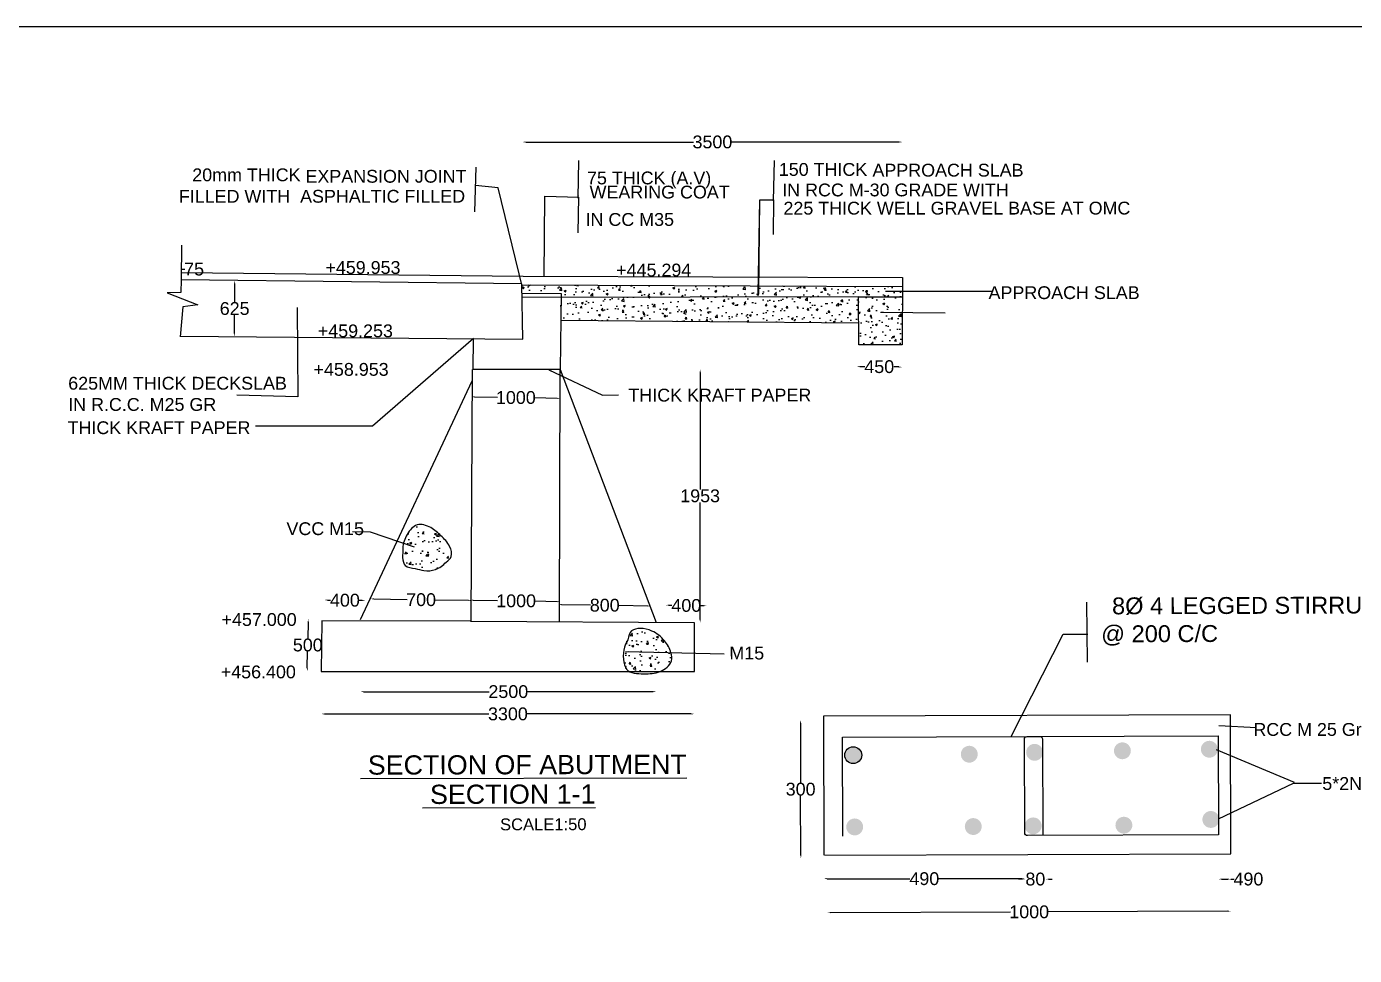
# Model space of a CAD drawing. Header units: inches. Extents: x 297824 to 324792, y -174349 to -157519.
# Drawn here: x 305214 to 315584, y -164774 to -157519 of the extents above; entities that cross this region are included whole.
import ezdxf

# ---------------------------------------------------------------- set-up
doc = ezdxf.new("R2010")
doc.units = ezdxf.units.IN
doc.header["$MEASUREMENT"] = 0
doc.layers.add('DRAWING', color=7, linetype='Continuous')
doc.layers.add('TEXT', color=7, linetype='Continuous')
doc.styles.get("Standard").update_dxf_attribs({"font": 'arial.ttf'})
doc.dimstyles.new('ST100', dxfattribs={"dimtxt": 100, "dimasz": 25, "dimexe": 0, "dimexo": 300, "dimgap": 0.09, "dimtad": 0, "dimtih": 1, "dimtoh": 1, "dimdec": 0, "dimzin": 0, "dimdsep": 46, "dimtxsty": 'Standard', "dimcen": 0, "dimse1": 1, "dimse2": 1, "dimadec": 0, "dimazin": 0, "dimtfac": 1, "dimtdec": 0, "dimtofl": 0, "dimtmove": 0, "dimatfit": 3, "dimfxl": 2000, "dimtolj": 1, "dimtzin": 0, "dimarcsym": 0})

# ---------------------------------------------------------------- blocks, each defined once
blk = doc.blocks.new('*D52')
at = {"layer": 'Defpoints', "color": 0, "ltscale": 0.4, "transparency": 16777216}
for p in [(307539, -162005), (307861, -162003), (307861, -162011)]:
    blk.add_point(p, dxfattribs=at)
at = {"layer": 'DRAWING', "color": 0, "lineweight": -2, "ltscale": 0.4, "transparency": 16777216}
for p, q in [((307564, -161998), (307588, -161998)), ((307836, -162003), (307812, -162002))]:
    blk.add_line(p, q, dxfattribs=at)
at = {"layer": 'DRAWING', "color": 0, "ltscale": 0.4, "transparency": 16777216}
for points in [[(307564, -161994), (307564, -162002), (307539, -161998)], [(307836, -161999), (307836, -162007), (307861, -162003)]]:
    blk.add_solid(points, dxfattribs=at)
at = {"layer": 'DRAWING', "color": 0, "ltscale": 0.4, "transparency": 16777216, "insert": (307700, -162000), "char_height": 100, "attachment_point": 5}
blk.add_mtext('\\A1;400', dxfattribs=at)
blk = doc.blocks.new('*D53')
at = {"layer": 'Defpoints', "color": 0, "ltscale": 0.4, "transparency": 16777216}
for p in [(310205, -162045), (310526, -162043), (310526, -162051)]:
    blk.add_point(p, dxfattribs=at)
at = {"layer": 'DRAWING', "color": 0, "lineweight": -2, "ltscale": 0.4, "transparency": 16777216}
for p, q in [((310230, -162038), (310253, -162038)), ((310501, -162043), (310478, -162043))]:
    blk.add_line(p, q, dxfattribs=at)
at = {"layer": 'DRAWING', "color": 0, "ltscale": 0.4, "transparency": 16777216}
for points in [[(310230, -162034), (310230, -162042), (310205, -162038)], [(310501, -162039), (310501, -162047), (310526, -162043)]]:
    blk.add_solid(points, dxfattribs=at)
at = {"layer": 'DRAWING', "color": 0, "ltscale": 0.4, "transparency": 16777216, "insert": (310366, -162041), "char_height": 100, "attachment_point": 5}
blk.add_mtext('\\A1;400', dxfattribs=at)
blk = doc.blocks.new('*D54')
at = {"layer": 'Defpoints', "color": 0, "ltscale": 0.4, "transparency": 16777216}
for p in [(307900, -162003), (308690, -162003), (308690, -162039)]:
    blk.add_point(p, dxfattribs=at)
at = {"layer": 'DRAWING', "color": 0, "lineweight": -2, "ltscale": 0.4, "transparency": 16777216}
for p, q in [((307925, -161989), (308185, -161994)), ((308665, -162003), (308405, -161998))]:
    blk.add_line(p, q, dxfattribs=at)
at = {"layer": 'DRAWING', "color": 0, "ltscale": 0.4, "transparency": 16777216}
for points in [[(307925, -161985), (307925, -161994), (307900, -161989)], [(308665, -161999), (308665, -162007), (308690, -162003)]]:
    blk.add_solid(points, dxfattribs=at)
at = {"layer": 'DRAWING', "color": 0, "ltscale": 0.4, "transparency": 16777216, "insert": (308295, -161996), "char_height": 100, "attachment_point": 5}
blk.add_mtext('\\A1;700', dxfattribs=at)
blk = doc.blocks.new('*D55')
at = {"layer": 'Defpoints', "color": 0, "ltscale": 0.4, "transparency": 16777216}
for p in [(308678, -161935), (309383, -161965), (309382, -162012)]:
    blk.add_point(p, dxfattribs=at)
at = {"layer": 'DRAWING', "color": 0, "lineweight": -2, "ltscale": 0.4, "transparency": 16777216}
for p, q in [((308701, -161999), (308892, -162003)), ((309357, -162011), (309181, -162008))]:
    blk.add_line(p, q, dxfattribs=at)
at = {"layer": 'DRAWING', "color": 0, "ltscale": 0.4, "transparency": 16777216}
for points in [[(308702, -161995), (308701, -162003), (308676, -161999)], [(309357, -162007), (309357, -162015), (309382, -162012)]]:
    blk.add_solid(points, dxfattribs=at)
at = {"layer": 'DRAWING', "color": 0, "ltscale": 0.4, "transparency": 16777216, "insert": (309037, -162005), "char_height": 100, "attachment_point": 5}
blk.add_mtext('\\A1;1000', dxfattribs=at)
blk = doc.blocks.new('*D56')
at = {"layer": 'Defpoints', "color": 0, "ltscale": 0.4, "transparency": 16777216}
for p in [(309368, -161997), (310090, -162045), (310091, -162013)]:
    blk.add_point(p, dxfattribs=at)
at = {"layer": 'DRAWING', "color": 0, "lineweight": -2, "ltscale": 0.4, "transparency": 16777216}
for p, q in [((309392, -162033), (309618, -162037)), ((310065, -162045), (309839, -162041))]:
    blk.add_line(p, q, dxfattribs=at)
at = {"layer": 'DRAWING', "color": 0, "ltscale": 0.4, "transparency": 16777216}
for points in [[(309392, -162029), (309392, -162037), (309367, -162032)], [(310066, -162041), (310065, -162049), (310090, -162045)]]:
    blk.add_solid(points, dxfattribs=at)
at = {"layer": 'DRAWING', "color": 0, "ltscale": 0.4, "transparency": 16777216, "insert": (309729, -162039), "char_height": 100, "attachment_point": 5}
blk.add_mtext('\\A1;800', dxfattribs=at)
blk = doc.blocks.new('*D57')
at = {"layer": 'Defpoints', "color": 0, "ltscale": 0.4, "transparency": 16777216}
for p in [(307413, -162146), (307413, -162146), (307417, -162554)]:
    blk.add_point(p, dxfattribs=at)
at = {"layer": 'DRAWING', "color": 0, "lineweight": -2, "ltscale": 0.4, "transparency": 16777216}
for p, q in [((307413, -162171), (307411, -162299)), ((307406, -162529), (307409, -162401))]:
    blk.add_line(p, q, dxfattribs=at)
at = {"layer": 'DRAWING', "color": 0, "ltscale": 0.4, "transparency": 16777216}
for points in [[(307409, -162171), (307417, -162171), (307413, -162146)], [(307402, -162529), (307411, -162529), (307406, -162554)]]:
    blk.add_solid(points, dxfattribs=at)
at = {"layer": 'DRAWING', "color": 0, "ltscale": 0.4, "transparency": 16777216, "insert": (307410, -162350), "char_height": 100, "attachment_point": 5}
blk.add_mtext('\\A1;500', dxfattribs=at)
blk = doc.blocks.new('*D58')
at = {"layer": 'Defpoints', "color": 0, "ltscale": 0.4, "transparency": 16777216}
for p in [(308690, -160311), (309384, -160308), (309382, -160423)]:
    blk.add_point(p, dxfattribs=at)
at = {"layer": 'DRAWING', "color": 0, "lineweight": -2, "ltscale": 0.4, "transparency": 16777216}
for p, q in [((308713, -160411), (308891, -160415)), ((309357, -160423), (309180, -160420))]:
    blk.add_line(p, q, dxfattribs=at)
at = {"layer": 'DRAWING', "color": 0, "ltscale": 0.4, "transparency": 16777216}
for points in [[(308713, -160407), (308713, -160416), (308688, -160411)], [(309357, -160419), (309357, -160427), (309382, -160423)]]:
    blk.add_solid(points, dxfattribs=at)
at = {"layer": 'DRAWING', "color": 0, "ltscale": 0.4, "transparency": 16777216, "insert": (309035, -160417), "char_height": 100, "attachment_point": 5}
blk.add_mtext('\\A1;1000', dxfattribs=at)
blk = doc.blocks.new('*D59')
at = {"layer": 'Defpoints', "color": 0, "ltscale": 0.4, "transparency": 16777216}
for p in [(311697, -160132), (312050, -160141), (312050, -160179)]:
    blk.add_point(p, dxfattribs=at)
at = {"layer": 'DRAWING', "color": 0, "lineweight": -2, "ltscale": 0.4, "transparency": 16777216}
for p, q in [((311722, -160173), (311761, -160174)), ((312025, -160178), (311986, -160178))]:
    blk.add_line(p, q, dxfattribs=at)
at = {"layer": 'DRAWING', "color": 0, "ltscale": 0.4, "transparency": 16777216}
for points in [[(311722, -160169), (311721, -160177), (311697, -160173)], [(312025, -160174), (312025, -160183), (312050, -160179)]]:
    blk.add_solid(points, dxfattribs=at)
at = {"layer": 'DRAWING', "color": 0, "ltscale": 0.4, "transparency": 16777216, "insert": (311873, -160176), "char_height": 100, "attachment_point": 5}
blk.add_mtext('\\A1;450', dxfattribs=at)
blk = doc.blocks.new('*D60')
at = {"layer": 'Defpoints', "color": 0, "ltscale": 0.4, "transparency": 16777216}
for p in [(306425, -159439), (306425, -159439), (306423, -159494)]:
    blk.add_point(p, dxfattribs=at)
at = {"layer": 'DRAWING', "color": 0, "lineweight": -2, "ltscale": 0.4, "transparency": 16777216}
for p, q in [((306425, -159439), (306425, -159414)), ((306425, -159414), (306450, -159414)), ((306425, -159469), (306425, -159464))]:
    blk.add_line(p, q, dxfattribs=at)
at = {"layer": 'DRAWING', "color": 0, "ltscale": 0.4, "transparency": 16777216}
for points in [[(306421, -159464), (306429, -159464), (306425, -159439)], [(306421, -159469), (306429, -159469), (306425, -159494)]]:
    blk.add_solid(points, dxfattribs=at)
at = {"layer": 'DRAWING', "color": 0, "ltscale": 0.4, "transparency": 16777216, "insert": (306522, -159414), "char_height": 100, "attachment_point": 5}
blk.add_mtext('\\A1;75', dxfattribs=at)
blk = doc.blocks.new('*D61')
at = {"layer": 'Defpoints', "color": 0, "ltscale": 0.4, "transparency": 16777216}
for p in [(306839, -159502), (306869, -159502), (306864, -159941)]:
    blk.add_point(p, dxfattribs=at)
at = {"layer": 'DRAWING', "color": 0, "lineweight": -2, "ltscale": 0.4, "transparency": 16777216}
for p, q in [((306839, -159527), (306839, -159670)), ((306839, -159916), (306839, -159773))]:
    blk.add_line(p, q, dxfattribs=at)
at = {"layer": 'DRAWING', "color": 0, "ltscale": 0.4, "transparency": 16777216}
for points in [[(306835, -159527), (306843, -159527), (306839, -159502)], [(306835, -159916), (306843, -159916), (306839, -159941)]]:
    blk.add_solid(points, dxfattribs=at)
at = {"layer": 'DRAWING', "color": 0, "ltscale": 0.4, "transparency": 16777216, "insert": (306839, -159722), "char_height": 100, "attachment_point": 5}
blk.add_mtext('\\A1;625', dxfattribs=at)
blk = doc.blocks.new('*D62')
at = {"layer": 'Defpoints', "color": 0, "ltscale": 0.4, "transparency": 16777216}
for p in [(309382, -160197), (310474, -160197), (310132, -162174)]:
    blk.add_point(p, dxfattribs=at)
at = {"layer": 'DRAWING', "color": 0, "lineweight": -2, "ltscale": 0.4, "transparency": 16777216}
for p, q in [((310474, -160222), (310474, -161134)), ((310474, -162149), (310474, -161236))]:
    blk.add_line(p, q, dxfattribs=at)
at = {"layer": 'DRAWING', "color": 0, "ltscale": 0.4, "transparency": 16777216}
for points in [[(310470, -160222), (310479, -160222), (310474, -160197)], [(310470, -162149), (310479, -162149), (310474, -162174)]]:
    blk.add_solid(points, dxfattribs=at)
at = {"layer": 'DRAWING', "color": 0, "ltscale": 0.4, "transparency": 16777216, "insert": (310474, -161185), "char_height": 100, "attachment_point": 5}
blk.add_mtext('\\A1;1953', dxfattribs=at)
blk = doc.blocks.new('*D63')
at = {"layer": 'Defpoints', "color": 0, "ltscale": 0.4, "transparency": 16777216}
for p in [(312054, -158421), (312054, -159480), (309087, -159557)]:
    blk.add_point(p, dxfattribs=at)
at = {"layer": 'DRAWING', "color": 0, "lineweight": -2, "ltscale": 0.4, "transparency": 16777216}
for p, q in [((309112, -158421), (310421, -158421)), ((312029, -158421), (310720, -158421))]:
    blk.add_line(p, q, dxfattribs=at)
at = {"layer": 'DRAWING', "color": 0, "ltscale": 0.4, "transparency": 16777216}
for points in [[(309112, -158417), (309112, -158425), (309087, -158421)], [(312029, -158417), (312029, -158425), (312054, -158421)]]:
    blk.add_solid(points, dxfattribs=at)
at = {"layer": 'DRAWING', "color": 0, "ltscale": 0.4, "transparency": 16777216, "insert": (310570, -158421), "char_height": 100, "attachment_point": 5}
blk.add_mtext('\\A1;3500', dxfattribs=at)
blk = doc.blocks.new('*D64')
at = {"layer": 'Defpoints', "color": 0, "ltscale": 0.4, "transparency": 16777216}
for p in [(311469, -164460), (314618, -164418), (314618, -164428)]:
    blk.add_point(p, dxfattribs=at)
at = {"layer": 'DRAWING', "color": 0, "lineweight": -2, "ltscale": 0.4, "transparency": 16777216}
for p, q in [((311494, -164439), (312899, -164434)), ((314593, -164428), (313188, -164433))]:
    blk.add_line(p, q, dxfattribs=at)
at = {"layer": 'DRAWING', "color": 0, "ltscale": 0.4, "transparency": 16777216}
for points in [[(311494, -164435), (311494, -164443), (311469, -164439)], [(314593, -164424), (314593, -164433), (314618, -164428)]]:
    blk.add_solid(points, dxfattribs=at)
at = {"layer": 'DRAWING', "color": 0, "ltscale": 0.4, "transparency": 16777216, "insert": (313044, -164434), "char_height": 100, "attachment_point": 5}
blk.add_mtext('\\A1;1000', dxfattribs=at)
blk = doc.blocks.new('*D65')
at = {"layer": 'Defpoints', "color": 0, "ltscale": 0.4, "transparency": 16777216}
for p in [(311257, -162936), (311273, -162936), (311297, -164017)]:
    blk.add_point(p, dxfattribs=at)
at = {"layer": 'DRAWING', "color": 0, "lineweight": -2, "ltscale": 0.4, "transparency": 16777216}
for p, q in [((311257, -162961), (311259, -163425)), ((311261, -163992), (311259, -163527))]:
    blk.add_line(p, q, dxfattribs=at)
at = {"layer": 'DRAWING', "color": 0, "ltscale": 0.4, "transparency": 16777216}
for points in [[(311262, -162961), (311253, -162961), (311257, -162936)], [(311265, -163992), (311257, -163992), (311261, -164017)]]:
    blk.add_solid(points, dxfattribs=at)
at = {"layer": 'DRAWING', "color": 0, "ltscale": 0.4, "transparency": 16777216, "insert": (311259, -163476), "char_height": 100, "attachment_point": 5}
blk.add_mtext('\\A1;300', dxfattribs=at)
blk = doc.blocks.new('*D66')
at = {"layer": 'Defpoints', "color": 0, "ltscale": 0.4, "transparency": 16777216}
for p in [(311441, -163990), (313010, -163985), (313010, -164175)]:
    blk.add_point(p, dxfattribs=at)
at = {"layer": 'DRAWING', "color": 0, "lineweight": -2, "ltscale": 0.4, "transparency": 16777216}
for p, q in [((311466, -164175), (312113, -164175)), ((312985, -164175), (312338, -164175))]:
    blk.add_line(p, q, dxfattribs=at)
at = {"layer": 'DRAWING', "color": 0, "ltscale": 0.4, "transparency": 16777216}
for points in [[(311466, -164170), (311466, -164179), (311441, -164175)], [(312985, -164170), (312985, -164179), (313010, -164175)]]:
    blk.add_solid(points, dxfattribs=at)
at = {"layer": 'DRAWING', "color": 0, "ltscale": 0.4, "transparency": 16777216, "insert": (312225, -164175), "char_height": 100, "attachment_point": 5}
blk.add_mtext('\\A1;490', dxfattribs=at)
blk = doc.blocks.new('*D67')
at = {"layer": 'Defpoints', "color": 0, "ltscale": 0.4, "transparency": 16777216}
for p in [(313010, -164175), (313173, -164171), (313173, -164178)]:
    blk.add_point(p, dxfattribs=at)
at = {"layer": 'DRAWING', "color": 0, "lineweight": -2, "ltscale": 0.4, "transparency": 16777216}
for p, q in [((312985, -164178), (312960, -164178)), ((313198, -164178), (313223, -164178))]:
    blk.add_line(p, q, dxfattribs=at)
at = {"layer": 'DRAWING', "color": 0, "ltscale": 0.4, "transparency": 16777216}
for points in [[(312985, -164174), (312985, -164182), (313010, -164178)], [(313198, -164174), (313198, -164182), (313173, -164178)]]:
    blk.add_solid(points, dxfattribs=at)
at = {"layer": 'DRAWING', "color": 0, "ltscale": 0.4, "transparency": 16777216, "insert": (313092, -164178), "char_height": 100, "attachment_point": 5}
blk.add_mtext('\\A1;80', dxfattribs=at)
blk = doc.blocks.new('*D68')
at = {"layer": 'Defpoints', "color": 0, "ltscale": 0.4, "transparency": 16777216}
for p in [(314523, -163802), (314619, -163979), (314619, -164178)]:
    blk.add_point(p, dxfattribs=at)
at = {"layer": 'DRAWING', "color": 0, "lineweight": -2, "ltscale": 0.4, "transparency": 16777216}
for p, q in [((314548, -164178), (314594, -164178)), ((314619, -164178), (314644, -164178))]:
    blk.add_line(p, q, dxfattribs=at)
at = {"layer": 'DRAWING', "color": 0, "ltscale": 0.4, "transparency": 16777216}
for points in [[(314548, -164174), (314548, -164182), (314523, -164178)], [(314594, -164174), (314594, -164182), (314619, -164178)]]:
    blk.add_solid(points, dxfattribs=at)
at = {"layer": 'DRAWING', "color": 0, "ltscale": 0.4, "transparency": 16777216, "insert": (314756, -164178), "char_height": 100, "attachment_point": 5}
blk.add_mtext('\\A1;490', dxfattribs=at)
blk = doc.blocks.new('*D106')
at = {"layer": 'Defpoints', "color": 0, "ltscale": 0.4, "transparency": 16777216}
for p in [(307821, -162151), (310132, -162174), (310132, -162714)]:
    blk.add_point(p, dxfattribs=at)
at = {"layer": 'DRAWING', "color": 0, "lineweight": -2, "ltscale": 0.4, "transparency": 16777216}
for p, q in [((307846, -162714), (308826, -162714)), ((310107, -162714), (309127, -162714))]:
    blk.add_line(p, q, dxfattribs=at)
at = {"layer": 'DRAWING', "color": 0, "ltscale": 0.4, "transparency": 16777216}
for points in [[(307846, -162710), (307846, -162718), (307821, -162714)], [(310107, -162710), (310107, -162718), (310132, -162714)]]:
    blk.add_solid(points, dxfattribs=at)
at = {"layer": 'DRAWING', "color": 0, "ltscale": 0.4, "transparency": 16777216, "insert": (308976, -162714), "char_height": 100, "attachment_point": 5}
blk.add_mtext('\\A1;2500', dxfattribs=at)
blk = doc.blocks.new('*D107')
at = {"layer": 'Defpoints', "color": 0, "ltscale": 0.4, "transparency": 16777216}
for p in [(307516, -162555), (310429, -162555), (310429, -162888)]:
    blk.add_point(p, dxfattribs=at)
at = {"layer": 'DRAWING', "color": 0, "lineweight": -2, "ltscale": 0.4, "transparency": 16777216}
for p, q in [((307541, -162888), (308823, -162888)), ((310404, -162888), (309122, -162888))]:
    blk.add_line(p, q, dxfattribs=at)
at = {"layer": 'DRAWING', "color": 0, "ltscale": 0.4, "transparency": 16777216}
for points in [[(307541, -162884), (307541, -162892), (307516, -162888)], [(310404, -162884), (310404, -162892), (310429, -162888)]]:
    blk.add_solid(points, dxfattribs=at)
at = {"layer": 'DRAWING', "color": 0, "ltscale": 0.4, "transparency": 16777216, "insert": (308973, -162888), "char_height": 100, "attachment_point": 5}
blk.add_mtext('\\A1;3300', dxfattribs=at)

msp = doc.modelspace()

# ---------------------------------------------------------------- hatches: boundary and pattern name
at = {"layer": 'DRAWING', "ltscale": 0.4}
h = msp.add_hatch(dxfattribs=at)
h.set_pattern_fill('AR-CONC', color=256, scale=22.852859, angle=-1.03132, style=0)
h.set_pattern_definition([(48.9686826, (-1986709.65, 1091780.7), (163.6297865, -17.288616), [17.139644, -188.536084]), (353.9686826, (-1986709.65, 1091780.7), (-28.609543, 172.44028), [13.711715, -150.828867]), (99.4200826, (-1986696.01, 1091779.27), (135.020363, 155.151558), [14.566456, -160.231016]), (45.1528826, (-1986708.83, 1091826.4), (243.174755, -42.209545), [25.709466, -282.804126]), (95.604283, (-1986688.56, 1091822.89), (217.569352, 218.733202), [21.849684, -240.346486]), (350.152883, (-1986708.83, 1091826.4), (217.56918, 218.733372), [20.567573, -226.2433]), (19.9686826, (-1986686.18, 1091814.57), (134.732149, -94.4502586), [17.139644, -188.536084]), (324.9686826, (-1986686.18, 1091814.57), (58.578237, 164.689849), [13.711715, -150.828867]), (70.4200826, (-1986674.95, 1091806.7), (193.310438, 70.239439), [14.566456, -160.231016]), (36.4686826, (-1986709.65, 1091780.707), (4.1477054, 76.0134214), [0, -149.0006385, 0, -153.114153, 0, -151.4001887]), (6.4686826, (-1986709.65, 1091780.71), (61.731491, 89.037675), [0, -87.29792, 0, -145.5727097, 0, -57.703468]), (326.4686826, (-1986760.6, 1091781.624), (121.8811505, -7.3493517), [0, -57.1321467, 0, -178.2522976, 0, -236.5270872]), (316.4686826, (-1986783.45, 1091782.04), (133.66488, 20.4743443), [0, -74.2717907, 0, -118.377808, 0, -167.968511])])
h.paths.add_polyline_path([(311712, -159629), (309388.2, -159635.7), (309386.2, -159811.6), (311713.5, -159833.7)])
h.paths.add_polyline_path([(312053, -159630.4), (311712, -159629), (311714.7, -160004.3), (312051.4, -160005.8)])
h.paths.add_polyline_path([(312053.3, -159548.6), (309080.6, -159536.1), (309082.1, -159601.1), (309388.5, -159604.2), (309388.2, -159635.7), (311712, -159629), (312053, -159630.4)])
h = msp.add_hatch(dxfattribs=at)
h.set_pattern_fill('AR-CONC', color=256, scale=22.852859, angle=-1.03132, style=0)
h.set_pattern_definition([(48.9686826, (-1986708.05, 1092257.26), (163.6297865, -17.288616), [17.139644, -188.536084]), (353.9686826, (-1986708.05, 1092257.26), (-28.609543, 172.44028), [13.711715, -150.828867]), (99.4200826, (-1986694.42, 1092255.82), (135.020363, 155.151558), [14.566456, -160.231016]), (45.1528826, (-1986707.23, 1092302.96), (243.174755, -42.209545), [25.709466, -282.804126]), (95.604283, (-1986686.96, 1092299.44), (217.569352, 218.733202), [21.849684, -240.346486]), (350.152883, (-1986707.23, 1092302.96), (217.56918, 218.733372), [20.567573, -226.2433]), (19.9686826, (-1986684.59, 1092291.12), (134.732149, -94.4502586), [17.139644, -188.536084]), (324.9686826, (-1986684.59, 1092291.12), (58.578237, 164.689849), [13.711715, -150.828867]), (70.4200826, (-1986673.36, 1092283.25), (193.310438, 70.239439), [14.566456, -160.231016]), (36.4686826, (-1986708.05, 1092257.26), (4.1477054, 76.0134214), [0, -149.0006385, 0, -153.114153, 0, -151.4001887]), (6.4686826, (-1986708.05, 1092257.26), (61.731491, 89.037675), [0, -87.29792, 0, -145.5727097, 0, -57.703468]), (326.4686826, (-1986759.006, 1092258.18), (121.8811505, -7.3493517), [0, -57.1321467, 0, -178.2522976, 0, -236.5270872]), (316.4686826, (-1986781.85, 1092258.59), (133.66488, 20.4743443), [0, -74.2717907, 0, -118.377808, 0, -167.968511])])
edge = h.paths.add_edge_path()
edge.add_spline(control_points=[(308149.3, -161666.2), (308150.5, -161642.8), (308151.7, -161618.4), (308152.6, -161556.2), (308178.8, -161485.9), (308257.6, -161390.2), (308374.9, -161426), (308452.5, -161496.3), (308519.2, -161564.3), (308544.9, -161656.8), (308479.3, -161713.1), (308415.8, -161767.9), (308321.4, -161773.6), (308248.7, -161748.4), (308162, -161745.1), (308153.3, -161690.6), (308149.3, -161665.9)], knot_values=[0, 0, 0, 0, 9.2248607, 9.6329071, 24.4813843, 38.4837832, 52.5868921, 66.0316433, 80.2355639, 90.5832823, 98.2667463, 111.7483978, 123.5563551, 132.7289904, 143.3333792, 152.1459279, 152.1459279, 152.1459279, 152.1459279], degree=3, periodic=0)
edge = h.paths.add_edge_path()
edge.add_spline(control_points=[(310162.8, -162555.5), (310201.1, -162539.6), (310260.8, -162495.1), (310247, -162393.4), (310198.3, -162307.7), (310109.3, -162237.7), (310016.3, -162214.7), (309926.9, -162230.4), (309915, -162281.9), (309908.7, -162309.2), (309899, -162327.9), (309874.7, -162375), (309871.6, -162455), (309885.8, -162530.3), (309912.1, -162551.4), (309919.1, -162555.5)], knot_values=[117.4191633, 117.4191633, 117.4191633, 117.4191633, 133.196228, 141.5260863, 155.2357493, 171.6429311, 184.1437804, 193.0419057, 203.097286, 203.097286, 203.097286, 211.2931098, 223.6911065, 234.6974732, 238.1055447, 238.1055447, 238.1055447, 238.1055447], degree=3, periodic=0)
edge.add_line((309919.1, -162555.5), (310162.8, -162555.5))
for points in [[(313705.7, -163175.8, 1), (313837.7, -163175.3, 1)], [(314384.8, -163163.7, 1), (314516.8, -163163.3, 1)], [(311603.7, -163210.3, 1), (311735.7, -163209.8, 1)], [(312510, -163202.6, 1), (312642, -163202.2, 1)], [(313020.1, -163187.9, 1), (313152.1, -163187.4, 1)], [(311615.1, -163770.5, 1), (311747.1, -163770, 1)], [(312541.2, -163767.3, 1), (312673.2, -163766.8, 1)], [(313009.1, -163762.4, 1), (313141.1, -163762, 1)], [(313717.5, -163756.8, 1), (313849.5, -163756.3, 1)], [(314396.4, -163712.2, 1), (314528.5, -163711.8, 1)]]:
    msp.add_hatch(color=256, dxfattribs=at).paths.add_polyline_path(points)

# ---------------------------------------------------------------- linework, layer by layer
msp.add_lwpolyline([(297824.2, -157519.2), (324223.9, -157519.2), (324223.9, -174349.4), (297824.2, -174349.4)], close=True, dxfattribs=at)
for points in [[(308714.7, -158966.9), (308723.8, -158618.5)], [(311047.6, -158879.6), (311055.6, -158565.4)], [(310928, -159605.9), (310939.8, -158872), (311028.2, -158872.9), (311047, -158871.8), (311043.9, -159143.2)], [(313499.6, -162482.6), (313494.3, -162016.1)]]:
    msp.add_lwpolyline(points, dxfattribs=at)
at = {"layer": 'DRAWING'}
for points in [[(306422.8, -159493.6), (306427.6, -159227.8)], [(306425.1, -159439.4), (309091.9, -159468.4), (312053.6, -159480.3)], [(312053.6, -159480.3), (312051.4, -160005.8), (311714.7, -160004.3), (311712, -159629), (312053, -159630.4)], [(306414.8, -159937.3), (309090.3, -159959.8), (309080.5, -159527.8), (306420.9, -159496.7), (306419.1, -159595.3), (306311.2, -159599.8), (306551, -159693.9), (306433.4, -159709), (306414.7, -159941.7)], [(309080.6, -159536.1), (312053.3, -159548.6)], [(309082.1, -159601.1), (309388.5, -159604.2), (309382, -160196.8), (308700.9, -160198.5), (308703, -159956.6)], [(311712, -159629), (309082.9, -159636.6)], [(309386.2, -159811.6), (311713.5, -159833.7)], [(308693.6, -160196.8), (308684.4, -162162.1), (307520, -162160), (307515.6, -162555.5), (310429.4, -162555.4), (310429.5, -162175)], [(309375.3, -162170.1), (309382, -160196.8)], [(309382, -160196.8), (310131.9, -162173.6)], [(307821, -162151.2), (308693.2, -160286.5)], [(310429.5, -162175), (308684.4, -162166.8), (308684.4, -162162.1)], [(311446.7, -163990.1), (314619, -163979.2), (314615.2, -162894.8), (311437.1, -162905.8), (311440.9, -163990.2)]]:
    msp.add_lwpolyline(points, dxfattribs=at)
at = {"layer": 'DRAWING', "ltscale": 0.4}
msp.add_lwpolyline([(311588.5, -163842.8), (311585.9, -163068.9), (314520.4, -163058.8), (314522.9, -163801.5), (314523.1, -163832.7), (313029.4, -163837.8, -0.4142136), (313009.4, -163817.9), (313006.8, -163084, -0.4142136), (313026.8, -163063.9), (313127.4, -163063.6, -0.4142136), (313147.4, -163083.5), (313150, -163837.4)], format="xyb", dxfattribs=at)
msp.add_circle((311669.7, -163210), 66, dxfattribs=at)
for points in [[(308149.3, -161665.9), (308171.5, -161729.3), (308248.9, -161752.5), (308317.1, -161767.7), (308406.7, -161760), (308491.8, -161702.4), (308529.9, -161658), (308518.1, -161580.1), (308450.4, -161495.7), (308369.8, -161432.5), (308264.3, -161412), (308186.8, -161485.2), (308152.1, -161592.9), (308152.1, -161596), (308149.3, -161666.2)], [(309908.7, -162309.2), (309939.4, -162239.1), (310004.6, -162220.6), (310097.7, -162240.9), (310196.6, -162317.3), (310246.1, -162409.3), (310249.9, -162472.6), (310162.8, -162555.5), (310032.8, -162574.1), (309900.7, -162540.3), (309875.6, -162460.3), (309883.2, -162366.2), (309908.7, -162309.2)]]:
    msp.add_spline(points, degree=3, dxfattribs=at)

# ---------------------------------------------------------------- texts
at = {"layer": 'DRAWING', "color": 7}
for s, p in [('  20mm THICK', (306430.3, -158727.6)), (' EXPANSION JOINT', (307353.4, -158739)), (' 75 THICK (A.V)', (309552, -158751.8)), (' 150 THICK', (311049.6, -158685.4)), (' APPROACH SLAB', (311781.1, -158690.9)), (' WEARING COAT', (309572, -158862.1)), (' IN RCC M-30 GRADE WITH', (311076.3, -158845.6)), (' FILLED WITH  ASPHALTIC FILLED', (306364.6, -158895.2)), (' 225 THICK WELL GRAVEL BASE AT OMC', (311086.1, -158987.8)), (' IN CC M35', (309540.6, -159076)), (' +459.953', (307508.9, -159451.2)), (' +445.294', (309779.8, -159471.1)), ('APPROACH SLAB', (312726.5, -159647.8)), (' +459.253', (307449.7, -159946)), (' +458.953', (307416.4, -160246.9)), ('625MM THICK DECKSLAB', (305539.2, -160355.2)), (' IN R.C.C. M25 GR', (305500.2, -160520.9)), (' THICK KRAFT PAPER', (309875.3, -160448)), ('THICK KRAFT PAPER', (305534.1, -160702.5)), (' VCC M15', (307204.7, -161491)), ('+457.000', (306736.9, -162200.5)), ('M15', (310702.4, -162462.6)), ('+456.400', (306730.5, -162609.9)), (' RCC M 25 Gr', (314755.8, -163059.1)), ('5*2No.s-16Ø', (315332.8, -163481.4))]:
    msp.add_text(s, height=100, rotation=0.01749, dxfattribs=at).set_placement(p)
at = {"layer": 'DRAWING'}
msp.add_text(' @ 200 C/C', height=131.8, rotation=0.1975, dxfattribs=at).set_placement((313554.7, -162328.7))
at = {"layer": 'DRAWING', "insert": (313690.6, -161978.1), "char_height": 131.802, "width": 0.000000000194, "attachment_point": 1, "rotation": 0.1975}
msp.add_mtext('8Ø 4 LEGGED STIRRUPS', dxfattribs=at)
at = {"layer": 'TEXT'}
for s, height, p in [('%%U SECTION OF ABUTMENT', 150, (307820.7, -163362.2)), ('%%U SECTION 1-1', 150, (308306.4, -163591.1)), (' SCALE1:50', 92.53, (308875.8, -163797))]:
    msp.add_text(s, height=height, rotation=0.1412, dxfattribs=at).set_placement(p)

# ---------------------------------------------------------------- dimensions: what is measured, and where the dimension line sits
at = {"layer": 'DRAWING', "ltscale": 0.4}
for base, p1, p2, text, picture, middle in [((312053.6, -158421.2), (309087, -159557.3), (312053.6, -159480.3), '3500', '*D63', (310570.3, -158421.2)), ((310131.9, -162714.2), (307821, -162151.2), (310131.9, -162173.6), '2500', '*D106', (308976.5, -162714.2)), ((310429.4, -162888.1), (307515.6, -162555.5), (310429.4, -162555.4), '3300', '*D107', (308972.5, -162888.1)), ((314619, -164177.8), (314522.9, -163801.5), (314619, -163979.2), '490', '*D68', (314756.4, -164177.8)), ((313009.9, -164174.6), (311440.9, -163990.2), (313009.9, -163984.7), '490', '*D66', (312225.4, -164174.6)), ((313173.3, -164177.8), (313009.9, -164174.6), (313173.3, -164170.8), '80', '*D67', (313091.6, -164177.8))]:
    dim = msp.add_linear_dim(base=base, p1=p1, p2=p2, text=text, dimstyle='ST100', dxfattribs=at)
    dim.commit()
    dim.dimension.update_dxf_attribs({"geometry": picture, "text_midpoint": middle})
for base, p1, p2, angle, text, picture, middle in [((306425.1, -159439.4), (306422.8, -159493.6), (306425.1, -159439.4), 90, '75', '*D60', (306521.8, -159414.4)), ((306839.3, -159502), (306863.9, -159941.1), (306869, -159502), 90, '625', '*D61', (306839.3, -159721.5)), ((312049.8, -160178.9), (311697.2, -160131.6), (312050.4, -160141.1), 358.96868, '450', '*D59', (311873.1, -160175.7)), ((310474.3, -160196.8), (310131.9, -162173.6), (309382, -160196.8), 90, '1953', '*D62', (310474.3, -161185.2)), ((309382.2, -160423.5), (308690.1, -160311.4), (309384.2, -160308), 358.96868, '1000', '*D58', (309035.3, -160417.2)), ((307860.7, -162003.3), (307539.3, -162005), (307860.6, -162010.8), 358.96868, '400', '*D52', (307700.1, -162000.4)), ((308690.4, -162003.1), (307899.6, -162003.1), (308689.7, -162038.5), 358.96868, '700', '*D54', (308295.1, -161996)), ((310090.4, -162045.3), (309368, -161996.8), (310091, -162013.4), 358.96868, '800', '*D56', (309728.9, -162038.8)), ((310526.2, -162043.4), (310204.8, -162045.1), (310526.1, -162050.9), 358.96868, '400', '*D53', (310365.5, -162040.5)), ((307413.3, -162145.9), (307417.3, -162553.8), (307413.3, -162145.9), 88.96868, '500', '*D57', (307409.7, -162349.8)), ((311257.3, -162936), (311297.3, -164016.5), (311272.8, -162935.9), 90.1975, '300', '*D65', (311259.2, -163476.3)), ((314618.3, -164428.3), (311469.3, -164460), (314618.3, -164417.8), 0.1975, '1000', '*D64', (313043.8, -164433.7))]:
    dim = msp.add_linear_dim(base=base, p1=p1, p2=p2, angle=angle, text=text, dimstyle='ST100', dxfattribs=at)
    dim.commit()
    dim.dimension.update_dxf_attribs({"geometry": picture, "text_midpoint": middle})
dim = msp.add_linear_dim(base=(309381.9, -162011.6), p1=(308677.6, -161934.8), p2=(309382.7, -161965.2), angle=358.96868, text='1000', dimstyle='ST100', dxfattribs=at)
dim.commit()
dim.dimension.update_dxf_attribs({"geometry": '*D55', "text_midpoint": (309036.9, -162005.4), "dimtype": 160})

# ---------------------------------------------------------------- leaders
for points in [[(309522.5, -158859.8), (309527.8, -158565.9)], [(309087, -159557.3), (308896.1, -158779.2), (308720.1, -158761.1)], [(309256.7, -159473.4), (309261.6, -158844.1), (309525.9, -158851.5)], [(309525, -158852.8), (309520, -159130.4)], [(310933.4, -159604.8), (310939.8, -158872), (311047, -158873.3)], [(311922, -159587), (312749.8, -159587)], [(307326.1, -159713.3), (307333.2, -160411), (306856, -160398.5)], [(311883.5, -159749.6), (312388.9, -159755.9)], [(308703, -159956.6), (307915.6, -160640.3), (307000.5, -160640.3)], [(309293.8, -160199.6), (309711.7, -160397.4), (309836.6, -160396.5)], [(308244.5, -161585.9), (307900.9, -161468.6), (307760.3, -161466)], [(309892.5, -162400.7), (310662.7, -162419.4)], [(314525.8, -162979.1), (314819.3, -162993.8)], [(314504, -163165.6), (315114.4, -163422)]]:
    msp.add_leader(points, dimstyle='ST100', override={"dimgap": 0.09, "dimtad": 0}, dxfattribs=at)
at = {"layer": 'DRAWING', "ltscale": 0.5}
for points in [[(312903.6, -163064.4), (313308.9, -162265.5), (313501, -162266)], [(314522.6, -163706.3), (315106.7, -163429.5), (315327.7, -163428.8)]]:
    msp.add_leader(points, dimstyle='ST100', override={"dimgap": 0.09, "dimtad": 0}, dxfattribs=at)

doc.saveas('drawing.dxf')
